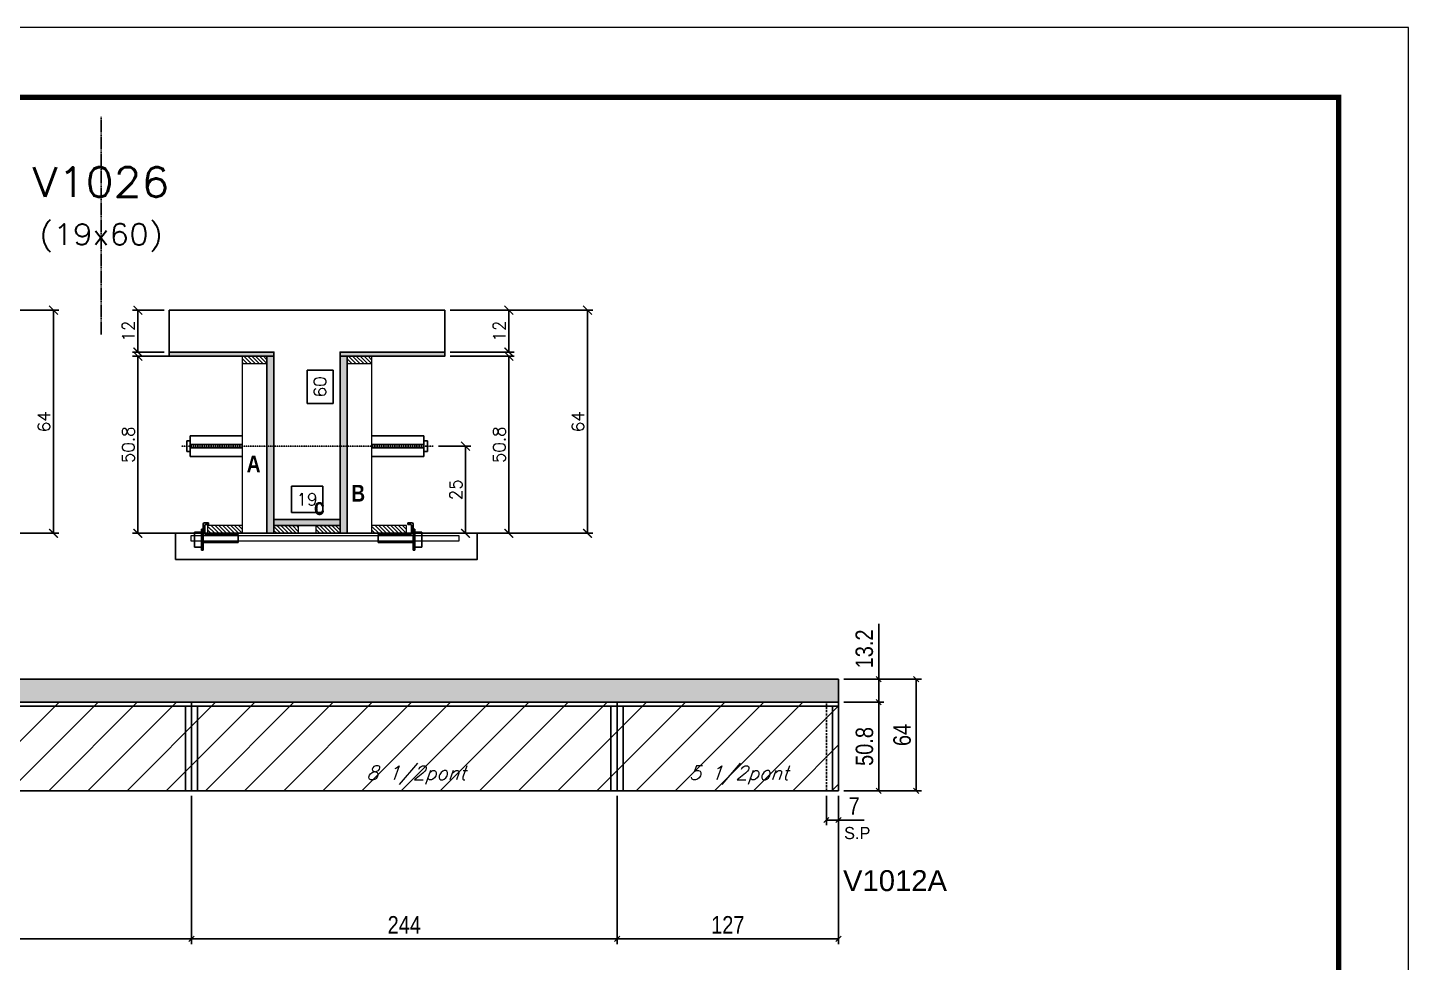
# Model space of a CAD drawing. Extents: x -20960 to -5926, y -2106 to 21915.
# Drawn here: x -6718 to -5926, y 13339 to 13875 of the extents above; entities that cross this region are included whole.
import ezdxf
from ezdxf.enums import TextEntityAlignment as Align

# ---------------------------------------------------------------- set-up
doc = ezdxf.new("R2010")
doc.units = 0
doc.linetypes.add('DASHED', pattern=[0.75, 0.5, -0.25])
doc.linetypes.add('HIDDEN', pattern=[0.375, 0.25, -0.125])
for name, color, linetype in [('5', 5, 'Continuous'), ('barrote', 251, 'Continuous'), ('COTA', 241, 'Continuous'), ('Cota Seção (2x)', 4, 'Continuous'), ('detalhes', 4, 'Continuous'), ('Painéis', 200, 'Continuous'), ('presilha', 1, 'Continuous'), ('Reaproveitamento', 251, 'Continuous'), ('SARR_2.2x7', 40, 'Continuous'), ('SARR_3.5x7', 81, 'Continuous'), ('TENSOR', 3, 'Continuous'), ('texto', 7, 'Continuous'), ('Texto de Titulo', 7, 'Continuous'), ('Texto Qtd Sarr', 242, 'Continuous')]:
    doc.layers.add(name, color=color, linetype=linetype)
for name, color, linetype, lineweight in [('CONCRETO', 251, 'Continuous', 25), ('Folhas', 255, 'Continuous', 9), ('Hachura', 251, 'Continuous', 9), ('Madeira', 126, 'Continuous', 18), ('SARRAFO DE PRESSAO', 251, 'DASHED', 9), ('SCO-___-LAJ', 2, 'Continuous', 0), ('Texto Seção', 7, 'Continuous', 15)]:
    doc.layers.add(name, color=color, linetype=linetype, lineweight=lineweight)
doc.styles.add('COTA TECNICA', font='techl___.ttf', dxfattribs={"height": 10})
doc.styles.add('Romans', font='romans.shx')
doc.styles.add('ROMAS860', font='ROMAS860.SHX')
doc.styles.get("Standard").update_dxf_attribs({"font": 'arial.ttf'})
doc.styles.add('TECNICA', font='techb___.ttf', dxfattribs={"height": 10})
doc.dimstyles.new('Cota Seção (2x)', dxfattribs={"dimtxt": 7, "dimasz": 5, "dimexe": 3, "dimexo": 3, "dimgap": 2, "dimtad": 3, "dimdec": 1, "dimlfac": 0.5, "dimzin": 12, "dimdsep": 46, "dimtxsty": 'Romans', "dimblk": 'ARCHTICK', "dimcen": 0, "dimclrd": 4, "dimclre": 4, "dimclrt": 1, "dimadec": 1, "dimazin": 3, "dimtfac": 1, "dimtdec": 1, "dimtmove": 0, "dimatfit": 3, "dimldrblk": 'OBLIQUE', "dimfxl": 1, "dimtolj": 1, "dimtzin": 12, "dimarcsym": 0})
doc.dimstyles.new('Cota Seção interna', dxfattribs={"dimtxt": 7, "dimasz": 6, "dimexe": 0.18, "dimexo": 2, "dimgap": -4, "dimtad": 3, "dimdec": 1, "dimlfac": 0.5, "dimzin": 12, "dimdsep": 46, "dimtxsty": 'Romans', "dimblk": 'ARCHTICK', "dimcen": 0.09, "dimse1": 1, "dimse2": 1, "dimsd1": 1, "dimsd2": 1, "dimclrd": 180, "dimclre": 5, "dimclrt": 1, "dimadec": 0, "dimazin": 3, "dimtfac": 1, "dimtdec": 1, "dimtofl": 0, "dimtmove": 0, "dimatfit": 3, "dimldrblk": 'ARCHTICK', "dimfxl": 1, "dimtolj": 1, "dimtzin": 0, "dimarcsym": 0})
doc.dimstyles.new('PAINEL', dxfattribs={"dimtxt": 10, "dimasz": 3, "dimexe": 3, "dimexo": 3, "dimgap": 3, "dimtad": 1, "dimdec": 1, "dimzin": 12, "dimdsep": 46, "dimtxsty": 'COTA TECNICA', "dimblk1": 'OBLIQUE', "dimblk2": 'OBLIQUE', "dimsah": 1, "dimcen": 0.9, "dimclrd": 4, "dimclre": 4, "dimclrt": 240, "dimadec": 1, "dimazin": 3, "dimtfac": 1, "dimtdec": 1, "dimtmove": 0, "dimatfit": 3, "dimfxl": 1, "dimtolj": 1, "dimtzin": 12, "dimarcsym": 0})

# ---------------------------------------------------------------- blocks, each defined once
blk = doc.blocks.new('9999999999')
at = {"layer": 'Folhas'}
blk.add_lwpolyline([(98138.98, 34190.21), (99623.98, 34190.21), (99623.98, 35240.21), (98138.98, 35240.21)], close=True, dxfattribs=at)
at = {"layer": 'Folhas', "color": 30, "const_width": 3}
blk.add_lwpolyline([(98213.98, 34230.21), (99583.98, 34230.21), (99583.98, 35200.21), (98213.98, 35200.21)], close=True, dxfattribs=at)
blk = doc.blocks.new('_Oblique')
at = {"color": 0, "linetype": 'ByBlock', "lineweight": -2}
blk.add_line((-0.5, -0.5), (0.5, 0.5), dxfattribs=at)
blk = doc.blocks.new('*D7458')
at = {"layer": 'COTA', "color": 4, "linetype": 'ByBlock', "lineweight": -2, "transparency": 16777216}
for p, q in [((-6260.2, 13434.6), (-6260.2, 13417.8)), ((-6253.2, 13434.6), (-6253.2, 13417.8)), ((-6260.2, 13420.8), (-6253.2, 13420.8)), ((-6253.2, 13420.8), (-6238.47, 13420.8))]:
    blk.add_line(p, q, dxfattribs=at)
at = {"layer": 'Defpoints', "color": 0, "linetype": 'ByBlock', "transparency": 16777216}
for p in [(-6260.2, 13437.6), (-6253.2, 13437.6), (-6253.2, 13420.8)]:
    blk.add_point(p, dxfattribs=at)
at = {"layer": 'COTA', "color": 4, "linetype": 'ByBlock', "lineweight": -2, "transparency": 16777216, "xscale": 3, "yscale": 3, "zscale": 3, "rotation": 180}
blk.add_blockref('_Oblique', (-6260.2, 13420.8), dxfattribs=at)
at = {"layer": 'COTA', "color": 4, "linetype": 'ByBlock', "lineweight": -2, "transparency": 16777216, "xscale": 3, "yscale": 3, "zscale": 3}
blk.add_blockref('_Oblique', (-6253.2, 13420.8), dxfattribs=at)
at = {"layer": 'COTA', "color": 240, "linetype": 'ByBlock', "transparency": 16777216, "insert": (-6244.33, 13428.87), "char_height": 10, "attachment_point": 5, "style": 'COTA TECNICA'}
blk.add_mtext('\\A1;7', dxfattribs=at)
blk = doc.blocks.new('*D7459')
at = {"layer": 'COTA', "color": 4, "linetype": 'ByBlock', "lineweight": -2, "transparency": 16777216}
for p, q in [((-6868.2, 13434.61), (-6868.2, 13349.65)), ((-6624.2, 13434.61), (-6624.2, 13349.65)), ((-6868.2, 13352.65), (-6624.2, 13352.65))]:
    blk.add_line(p, q, dxfattribs=at)
at = {"layer": 'Defpoints', "color": 0, "linetype": 'ByBlock', "transparency": 16777216}
for p in [(-6868.2, 13437.61), (-6624.2, 13437.61), (-6624.2, 13352.65)]:
    blk.add_point(p, dxfattribs=at)
at = {"layer": 'COTA', "color": 4, "linetype": 'ByBlock', "lineweight": -2, "transparency": 16777216, "xscale": 3, "yscale": 3, "zscale": 3, "rotation": 180}
blk.add_blockref('_Oblique', (-6868.2, 13352.65), dxfattribs=at)
at = {"layer": 'COTA', "color": 4, "linetype": 'ByBlock', "lineweight": -2, "transparency": 16777216, "xscale": 3, "yscale": 3, "zscale": 3}
blk.add_blockref('_Oblique', (-6624.2, 13352.65), dxfattribs=at)
at = {"layer": 'COTA', "color": 240, "linetype": 'ByBlock', "transparency": 16777216, "insert": (-6746.2, 13360.72), "char_height": 10, "attachment_point": 5, "style": 'COTA TECNICA'}
blk.add_mtext('\\A1;244', dxfattribs=at)
blk = doc.blocks.new('*D7460')
at = {"layer": 'COTA', "color": 4, "linetype": 'ByBlock', "lineweight": -2, "transparency": 16777216}
for p, q in [((-6624.2, 13434.61), (-6624.2, 13349.65)), ((-6380.2, 13434.61), (-6380.2, 13349.65)), ((-6624.2, 13352.65), (-6380.2, 13352.65))]:
    blk.add_line(p, q, dxfattribs=at)
at = {"layer": 'Defpoints', "color": 0, "linetype": 'ByBlock', "transparency": 16777216}
for p in [(-6624.2, 13437.61), (-6380.2, 13437.61), (-6380.2, 13352.65)]:
    blk.add_point(p, dxfattribs=at)
at = {"layer": 'COTA', "color": 4, "linetype": 'ByBlock', "lineweight": -2, "transparency": 16777216, "xscale": 3, "yscale": 3, "zscale": 3, "rotation": 180}
blk.add_blockref('_Oblique', (-6624.2, 13352.65), dxfattribs=at)
at = {"layer": 'COTA', "color": 4, "linetype": 'ByBlock', "lineweight": -2, "transparency": 16777216, "xscale": 3, "yscale": 3, "zscale": 3}
blk.add_blockref('_Oblique', (-6380.2, 13352.65), dxfattribs=at)
at = {"layer": 'COTA', "color": 240, "linetype": 'ByBlock', "transparency": 16777216, "insert": (-6502.2, 13360.72), "char_height": 10, "attachment_point": 5, "style": 'COTA TECNICA'}
blk.add_mtext('\\A1;244', dxfattribs=at)
blk = doc.blocks.new('*D7461')
at = {"layer": 'COTA', "color": 4, "linetype": 'ByBlock', "lineweight": -2, "transparency": 16777216}
for p, q in [((-6380.2, 13434.61), (-6380.2, 13349.65)), ((-6253.2, 13434.6), (-6253.2, 13349.65)), ((-6380.2, 13352.65), (-6253.2, 13352.65))]:
    blk.add_line(p, q, dxfattribs=at)
at = {"layer": 'Defpoints', "color": 0, "linetype": 'ByBlock', "transparency": 16777216}
for p in [(-6380.2, 13437.61), (-6253.2, 13437.6), (-6253.2, 13352.65)]:
    blk.add_point(p, dxfattribs=at)
at = {"layer": 'COTA', "color": 4, "linetype": 'ByBlock', "lineweight": -2, "transparency": 16777216, "xscale": 3, "yscale": 3, "zscale": 3}
for p, rotation in [((-6380.2, 13352.65), 179.9991955490414), ((-6253.2, 13352.65), 359.9991955490415)]:
    blk.add_blockref('_Oblique', p, dxfattribs=dict(at, rotation=rotation))
at = {"layer": 'COTA', "color": 240, "linetype": 'ByBlock', "transparency": 16777216, "insert": (-6316.7, 13360.72), "char_height": 10, "attachment_point": 5, "rotation": 359.9992, "style": 'COTA TECNICA'}
blk.add_mtext('\\A1;127', dxfattribs=at)
blk = doc.blocks.new('*D7462')
at = {"layer": 'COTA', "color": 4, "linetype": 'ByBlock', "lineweight": -2, "transparency": 16777216}
for p, q in [((-6250.2, 13488.4), (-6227.19, 13488.4)), ((-6230.19, 13437.6), (-6230.19, 13488.4)), ((-6250.2, 13437.6), (-6227.19, 13437.6))]:
    blk.add_line(p, q, dxfattribs=at)
at = {"layer": 'Defpoints', "color": 0, "linetype": 'ByBlock', "transparency": 16777216}
for p in [(-6253.2, 13488.4), (-6230.19, 13488.4), (-6253.2, 13437.6)]:
    blk.add_point(p, dxfattribs=at)
at = {"layer": 'COTA', "color": 4, "linetype": 'ByBlock', "lineweight": -2, "transparency": 16777216, "xscale": 3, "yscale": 3, "zscale": 3}
for p, rotation in [((-6230.19, 13488.4), 90), ((-6230.19, 13437.6), 270)]:
    blk.add_blockref('_Oblique', p, dxfattribs=dict(at, rotation=rotation))
at = {"layer": 'COTA', "color": 240, "linetype": 'ByBlock', "transparency": 16777216, "insert": (-6238.32, 13463), "char_height": 10, "attachment_point": 5, "rotation": 90, "style": 'COTA TECNICA'}
blk.add_mtext('\\A1;50.8', dxfattribs=at)
blk = doc.blocks.new('*D7463')
at = {"layer": 'COTA', "color": 4, "linetype": 'ByBlock', "lineweight": -2, "transparency": 16777216}
for p, q in [((-6230.19, 13501.6), (-6230.19, 13533.34)), ((-6250.2, 13501.6), (-6227.19, 13501.6)), ((-6230.19, 13488.4), (-6230.19, 13501.6)), ((-6250.2, 13488.4), (-6227.19, 13488.4))]:
    blk.add_line(p, q, dxfattribs=at)
at = {"layer": 'Defpoints', "color": 0, "linetype": 'ByBlock', "transparency": 16777216}
for p in [(-6253.2, 13501.6), (-6253.2, 13488.4), (-6230.19, 13488.4)]:
    blk.add_point(p, dxfattribs=at)
at = {"layer": 'COTA', "color": 4, "linetype": 'ByBlock', "lineweight": -2, "transparency": 16777216, "xscale": 3, "yscale": 3, "zscale": 3}
for p, rotation in [((-6230.19, 13501.6), 90), ((-6230.19, 13488.4), 270)]:
    blk.add_blockref('_Oblique', p, dxfattribs=dict(at, rotation=rotation))
at = {"layer": 'COTA', "color": 240, "linetype": 'ByBlock', "transparency": 16777216, "insert": (-6238.41, 13518.97), "char_height": 10, "attachment_point": 5, "rotation": 90, "style": 'COTA TECNICA'}
blk.add_mtext('\\A1;13.2', dxfattribs=at)
blk = doc.blocks.new('*D7464')
at = {"layer": 'COTA', "color": 4, "linetype": 'ByBlock', "lineweight": -2, "transparency": 16777216}
for p, q in [((-6250.2, 13501.6), (-6205.65, 13501.6)), ((-6208.65, 13501.6), (-6208.65, 13437.6)), ((-6250.2, 13437.6), (-6205.65, 13437.6))]:
    blk.add_line(p, q, dxfattribs=at)
at = {"layer": 'Defpoints', "color": 0, "linetype": 'ByBlock', "transparency": 16777216}
for p in [(-6253.2, 13501.6), (-6253.2, 13437.6), (-6208.65, 13437.6)]:
    blk.add_point(p, dxfattribs=at)
at = {"layer": 'COTA', "color": 4, "linetype": 'ByBlock', "lineweight": -2, "transparency": 16777216, "xscale": 3, "yscale": 3, "zscale": 3}
for p, rotation in [((-6208.65, 13501.6), 90), ((-6208.65, 13437.6), 270)]:
    blk.add_blockref('_Oblique', p, dxfattribs=dict(at, rotation=rotation))
at = {"layer": 'COTA', "color": 240, "linetype": 'ByBlock', "transparency": 16777216, "insert": (-6216.75, 13469.6), "char_height": 10, "attachment_point": 5, "rotation": 90, "style": 'COTA TECNICA'}
blk.add_mtext('\\A1;64', dxfattribs=at)
blk = doc.blocks.new('titulo1')
at = {"layer": 'Defpoints', "color": 252, "linetype": 'HIDDEN', "ltscale": 2}
blk.add_line((0, 0), (0, 125), dxfattribs=at)
at = {"layer": 'Defpoints', "style": 'Romans', "oblique": 15}
blk.add_attdef('FOLHA', text='', height=10, dxfattribs=at).set_placement((0, 15.58), align=Align.MIDDLE_CENTER)
at = {"layer": 'Texto Qtd Sarr', "color": 3, "style": 'Romans', "oblique": 15}
for tag, height, p in [('TITULO', 17, (0, 71.45)), ('SEÇÃO', 12, (0, 41.55))]:
    blk.add_attdef(tag, text='', height=height, dxfattribs=at).set_placement(p, align=Align.MIDDLE_CENTER)
blk = doc.blocks.new('_ArchTick')
at = {"color": 0, "linetype": 'ByBlock', "const_width": 0.15}
blk.add_lwpolyline([(-0.5, -0.5), (0.5, 0.5)], dxfattribs=at)
blk = doc.blocks.new('*D7478')
at = {"layer": 'COTA', "color": 4, "lineweight": -2, "transparency": 16777216}
for p, q in [((-6760.3, 13713.28), (-6700.33, 13713.28)), ((-6703.33, 13713.28), (-6703.33, 13585.28)), ((-6760.3, 13585.28), (-6700.33, 13585.28))]:
    blk.add_line(p, q, dxfattribs=at)
at = {"layer": 'Defpoints', "color": 0, "transparency": 16777216}
for p in [(-6763.3, 13713.28), (-6763.3, 13585.28), (-6703.33, 13585.28)]:
    blk.add_point(p, dxfattribs=at)
at = {"layer": 'COTA', "color": 4, "lineweight": -2, "transparency": 16777216, "xscale": 5, "yscale": 5, "zscale": 5}
for p, rotation in [((-6703.33, 13713.28), 90), ((-6703.33, 13585.28), 270)]:
    blk.add_blockref('_ArchTick', p, dxfattribs=dict(at, rotation=rotation))
at = {"layer": 'COTA', "color": 1, "transparency": 16777216, "insert": (-6708.83, 13649.28), "char_height": 7, "attachment_point": 5, "rotation": 90, "style": 'Romans'}
blk.add_mtext('\\A1;64', dxfattribs=at)
blk = doc.blocks.new('*D7482')
at = {"layer": 'COTA', "color": 4, "lineweight": -2, "transparency": 16777216}
for p, q in [((-6475.97, 13686.88), (-6439.25, 13686.88)), ((-6442.25, 13585.28), (-6442.25, 13686.88)), ((-6493.57, 13585.28), (-6439.25, 13585.28))]:
    blk.add_line(p, q, dxfattribs=at)
at = {"layer": 'Defpoints', "color": 0, "transparency": 16777216}
for p in [(-6478.97, 13686.88), (-6442.25, 13686.88), (-6496.57, 13585.28)]:
    blk.add_point(p, dxfattribs=at)
at = {"layer": 'COTA', "color": 4, "lineweight": -2, "transparency": 16777216, "xscale": 5, "yscale": 5, "zscale": 5}
for p, rotation in [((-6442.25, 13686.88), 90), ((-6442.25, 13585.28), 270)]:
    blk.add_blockref('_ArchTick', p, dxfattribs=dict(at, rotation=rotation))
at = {"layer": 'COTA', "color": 1, "transparency": 16777216, "insert": (-6447.75, 13636.08), "char_height": 7, "attachment_point": 5, "rotation": 90, "style": 'Romans'}
blk.add_mtext('\\A1;50.8', dxfattribs=at)
blk = doc.blocks.new('*D7483')
at = {"layer": 'COTA', "color": 4, "lineweight": -2, "transparency": 16777216}
for p, q in [((-6475.97, 13713.28), (-6439.25, 13713.28)), ((-6442.25, 13689.28), (-6442.25, 13713.28)), ((-6475.97, 13689.28), (-6439.25, 13689.28))]:
    blk.add_line(p, q, dxfattribs=at)
at = {"layer": 'Defpoints', "color": 0, "transparency": 16777216}
for p in [(-6478.97, 13713.28), (-6442.25, 13713.28), (-6478.97, 13689.28)]:
    blk.add_point(p, dxfattribs=at)
at = {"layer": 'COTA', "color": 4, "lineweight": -2, "transparency": 16777216, "xscale": 5, "yscale": 5, "zscale": 5}
for p, rotation in [((-6442.25, 13713.28), 90), ((-6442.25, 13689.28), 270)]:
    blk.add_blockref('_ArchTick', p, dxfattribs=dict(at, rotation=rotation))
at = {"layer": 'COTA', "color": 1, "transparency": 16777216, "insert": (-6447.75, 13701.28), "char_height": 7, "attachment_point": 5, "rotation": 90, "style": 'Romans'}
blk.add_mtext('\\A1;12', dxfattribs=at)
blk = doc.blocks.new('*D7484')
at = {"layer": 'Cota Seção (2x)', "color": 180, "lineweight": -2, "transparency": 16777216}
for p, q in [((-6542.97, 13678.78), (-6557.97, 13678.78)), ((-6557.97, 13678.78), (-6557.97, 13659.78)), ((-6542.97, 13659.78), (-6542.97, 13678.78)), ((-6557.97, 13659.78), (-6542.97, 13659.78))]:
    blk.add_line(p, q, dxfattribs=at)
at = {"layer": 'Defpoints', "color": 0, "transparency": 16777216}
for p in [(-6538.97, 13713.28), (-6538.97, 13713.28), (-6538.97, 13593.28)]:
    blk.add_point(p, dxfattribs=at)
at = {"layer": 'Cota Seção (2x)', "color": 1, "transparency": 16777216, "insert": (-6550.47, 13669.28), "char_height": 7, "attachment_point": 5, "rotation": 90, "style": 'Romans'}
blk.add_mtext('\\A1;60', dxfattribs=at)
blk = doc.blocks.new('PRESILHA METÁLICA 1')
at = {"layer": 'presilha'}
for p, q in [((0, 13), (6, 13)), ((0, 13), (0, 0)), ((6, 15.5), (7.5, 15.5)), ((6, -2.5), (6, 15.5)), ((6, 13), (6, 0)), ((7.5, 10.6), (7.5, 19.9)), ((7.5, 15.5), (7.5, -2.5)), ((12, 21), (8.6, 21)), ((9, 11.6), (9, 18.9)), ((12, 19.5), (9.6, 19.5)), ((12, 21), (12, 19.5)), ((6, 0), (0, 0)), ((37.5, 4.1), (7.5, 4.1)), ((37.5, 11), (9.6, 11)), ((37.5, 11), (37.5, 4.1)), ((7.5, -2.5), (6, -2.5))]:
    blk.add_line(p, q, dxfattribs=at)
for centre, radius, start, end in [((8.6, 19.9), 1.14, 90, 180), ((9.6, 18.9), 0.57, 90, 180), ((9.6, 11.6), 0.57, 180, 270)]:
    blk.add_arc(centre, radius, start, end, dxfattribs=at)
blk = doc.blocks.new('*D7485')
at = {"layer": 'Cota Seção (2x)', "color": 180, "lineweight": -2, "transparency": 16777216}
for p, q in [((-6548.96, 13612.28), (-6566.96, 13612.28)), ((-6566.96, 13612.28), (-6566.96, 13597.28)), ((-6548.96, 13597.28), (-6548.96, 13612.28)), ((-6566.96, 13597.28), (-6548.96, 13597.28))]:
    blk.add_line(p, q, dxfattribs=at)
at = {"layer": 'Defpoints', "color": 0, "transparency": 16777216}
for p in [(-6538.97, 13593.28), (-6576.96, 13585.28), (-6538.97, 13585.28)]:
    blk.add_point(p, dxfattribs=at)
at = {"layer": 'Cota Seção (2x)', "color": 1, "transparency": 16777216, "insert": (-6557.96, 13604.78), "char_height": 7, "attachment_point": 5, "style": 'Romans'}
blk.add_mtext('\\A1;19', dxfattribs=at)
blk = doc.blocks.new('*D7486')
at = {"layer": 'COTA', "color": 4, "lineweight": -2, "transparency": 16777216}
for p, q in [((-6597.97, 13686.88), (-6657.94, 13686.88)), ((-6654.94, 13686.88), (-6654.94, 13585.28)), ((-6597.97, 13585.28), (-6657.94, 13585.28))]:
    blk.add_line(p, q, dxfattribs=at)
at = {"layer": 'Defpoints', "color": 0, "transparency": 16777216}
for p in [(-6594.97, 13686.88), (-6654.94, 13585.28), (-6594.97, 13585.28)]:
    blk.add_point(p, dxfattribs=at)
at = {"layer": 'COTA', "color": 4, "lineweight": -2, "transparency": 16777216, "xscale": 5, "yscale": 5, "zscale": 5}
for p, rotation in [((-6654.94, 13686.88), 90), ((-6654.94, 13585.28), 270)]:
    blk.add_blockref('_ArchTick', p, dxfattribs=dict(at, rotation=rotation))
at = {"layer": 'COTA', "color": 1, "transparency": 16777216, "insert": (-6660.44, 13636.08), "char_height": 7, "attachment_point": 5, "rotation": 90, "style": 'Romans'}
blk.add_mtext('\\A1;50.8', dxfattribs=at)
blk = doc.blocks.new('*D7487')
at = {"layer": 'COTA', "color": 4, "lineweight": -2, "transparency": 16777216}
for p, q in [((-6482.66, 13635.25), (-6464.11, 13635.25)), ((-6467.11, 13635.25), (-6467.11, 13585.28)), ((-6482.66, 13585.28), (-6464.11, 13585.28))]:
    blk.add_line(p, q, dxfattribs=at)
at = {"layer": 'Defpoints', "color": 0, "transparency": 16777216}
for p in [(-6485.66, 13635.25), (-6485.66, 13585.28), (-6467.11, 13585.28)]:
    blk.add_point(p, dxfattribs=at)
at = {"layer": 'COTA', "color": 4, "lineweight": -2, "transparency": 16777216, "xscale": 5, "yscale": 5, "zscale": 5}
for p, rotation in [((-6467.11, 13635.25), 90), ((-6467.11, 13585.28), 270)]:
    blk.add_blockref('_ArchTick', p, dxfattribs=dict(at, rotation=rotation))
at = {"layer": 'COTA', "color": 1, "transparency": 16777216, "insert": (-6472.61, 13610.27), "char_height": 7, "attachment_point": 5, "rotation": 90, "style": 'Romans'}
blk.add_mtext('\\A1;25', dxfattribs=at)
blk = doc.blocks.new('*D7488')
at = {"layer": 'COTA', "color": 4, "lineweight": -2, "transparency": 16777216}
for p, q in [((-6639.96, 13713.28), (-6657.94, 13713.28)), ((-6654.94, 13689.28), (-6654.94, 13713.28)), ((-6639.96, 13689.28), (-6657.94, 13689.28))]:
    blk.add_line(p, q, dxfattribs=at)
at = {"layer": 'Defpoints', "color": 0, "transparency": 16777216}
for p in [(-6654.94, 13713.28), (-6636.96, 13713.28), (-6636.96, 13689.28)]:
    blk.add_point(p, dxfattribs=at)
at = {"layer": 'COTA', "color": 4, "lineweight": -2, "transparency": 16777216, "xscale": 5, "yscale": 5, "zscale": 5}
for p, rotation in [((-6654.94, 13713.28), 90), ((-6654.94, 13689.28), 270)]:
    blk.add_blockref('_ArchTick', p, dxfattribs=dict(at, rotation=rotation))
at = {"layer": 'COTA', "color": 1, "transparency": 16777216, "insert": (-6660.44, 13701.28), "char_height": 7, "attachment_point": 5, "rotation": 90, "style": 'Romans'}
blk.add_mtext('\\A1;12', dxfattribs=at)
blk = doc.blocks.new('*D7508')
at = {"layer": 'COTA', "color": 4, "lineweight": -2, "transparency": 16777216}
for p, q in [((-6475.97, 13713.28), (-6394.16, 13713.28)), ((-6397.16, 13713.28), (-6397.16, 13585.28)), ((-6517.97, 13585.28), (-6394.16, 13585.28))]:
    blk.add_line(p, q, dxfattribs=at)
at = {"layer": 'Defpoints', "color": 0, "transparency": 16777216}
for p in [(-6478.97, 13713.28), (-6520.97, 13585.28), (-6397.16, 13585.28)]:
    blk.add_point(p, dxfattribs=at)
at = {"layer": 'COTA', "color": 4, "lineweight": -2, "transparency": 16777216, "xscale": 5, "yscale": 5, "zscale": 5}
for p, rotation in [((-6397.16, 13713.28), 90), ((-6397.16, 13585.28), 270)]:
    blk.add_blockref('_ArchTick', p, dxfattribs=dict(at, rotation=rotation))
at = {"layer": 'COTA', "color": 1, "transparency": 16777216, "insert": (-6402.66, 13649.28), "char_height": 7, "attachment_point": 5, "rotation": 90, "style": 'Romans'}
blk.add_mtext('\\A1;64', dxfattribs=at)

msp = doc.modelspace()

# ---------------------------------------------------------------- hatches: boundary and pattern name
at = {"layer": 'COTA', "linetype": 'ByBlock'}
h = msp.add_hatch(dxfattribs=at)
h.set_pattern_fill('AR-CONC', color=256, scale=0.03)
h.set_pattern_definition([(50, (3416.7495, 1163.364), (5.4655401, -0.4781726), [0.5715, -6.2865]), (355, (3416.7495, 1163.364), (-1.0573026, 5.7317054), [0.4572, -5.0292175]), (100.451445, (3417.205, 1163.3244), (4.4082374, 5.2535326), [0.4857003, -5.3427073]), (46.1842, (3416.7495, 1164.888), (8.1323712, -1.2612698), [0.85725, -9.42975]), (96.63556, (3417.427, 1164.783), (7.122124, 7.4227837), [0.7285507, -8.0140682]), (351.18415, (3416.7495, 1164.888), (7.122124, 7.4227837), [0.685799, -7.543792]), (21, (3417.5115, 1164.507), (4.5484317, -3.067956), [0.5715, -6.2865]), (326, (3417.5115, 1164.507), (1.8540609, 5.525639), [0.4572, -5.0292]), (71.451445, (3417.8905, 1164.2516), (6.4024926, 2.457683), [0.4857003, -5.3426981]), (37.5, (3416.7495, 1163.3642), (0.0926581, 2.53665117), [0, -4.96824, 0, -5.1054, 0, -5.04825]), (7.5, (3416.7495, 1163.3642), (2.00458988, 3.00541724), [0, -2.91084, 0, -4.85394, 0, -1.92405]), (327.5, (3415.0502, 1163.3642), (4.06771786, -0.17186232), [0, -1.905, 0, -5.9436, 0, -7.8867]), (317.5, (3414.2882, 1163.3642), (4.44387544, 0.7627947), [0, -2.4765, 0, -3.94716, 0, -5.6007])])
h.paths.add_polyline_path([(-7188.2, 13488.4), (-6891.2, 13488.4), (-6891.2, 13437.6), (-6868.2, 13437.61), (-6868.2, 13488.4), (-6253.2, 13488.4), (-6253.2, 13501.6), (-7188.2, 13501.6)])
at = {"layer": 'Hachura'}
h = msp.add_hatch(color=256, dxfattribs=at)
h.dxf.hatch_style = 1
h.paths.add_polyline_path([(-6576.96, 13686.88), (-6576.96, 13689.28), (-6636.96, 13689.28), (-6636.96, 13686.88)])
h = msp.add_hatch(color=256, dxfattribs=at)
h.dxf.hatch_style = 1
h.paths.add_polyline_path([(-6538.97, 13686.88), (-6538.97, 13689.28), (-6478.97, 13689.28), (-6478.97, 13686.88)])
h = msp.add_hatch(dxfattribs=at)
h.set_pattern_fill('ANSI31', color=256, scale=0.5, angle=270, style=0)
h.set_pattern_definition([(315, (16310.8545, 5379.2394), (1.12253202, 1.12253202), [])])
h.paths.add_polyline_path([(-6594.97, 13682.48), (-6594.97, 13686.88), (-6580.97, 13686.88), (-6580.97, 13682.48)])
h = msp.add_hatch(color=256, dxfattribs=at)
h.dxf.hatch_style = 1
h.paths.add_polyline_path([(-6576.97, 13686.88), (-6580.97, 13686.88), (-6580.97, 13585.28), (-6576.97, 13585.28)])
h = msp.add_hatch(color=256, dxfattribs=at)
h.dxf.hatch_style = 1
h.paths.add_polyline_path([(-6534.97, 13686.88), (-6538.97, 13686.88), (-6538.97, 13585.28), (-6534.97, 13585.28)])
h = msp.add_hatch(dxfattribs=at)
h.set_pattern_fill('ANSI31', color=256, scale=0.5, angle=270, style=0)
h.set_pattern_definition([(315, (16370.8545, 5379.2394), (1.12253202, 1.12253202), [])])
h.paths.add_polyline_path([(-6534.97, 13682.48), (-6534.97, 13686.88), (-6520.97, 13686.88), (-6520.97, 13682.48)])
h = msp.add_hatch(color=256, dxfattribs=at)
h.dxf.hatch_style = 1
h.paths.add_polyline_path([(-6576.96, 13589.68), (-6576.96, 13593.28), (-6538.97, 13593.28), (-6538.97, 13589.68)])
h = msp.add_hatch(dxfattribs=at)
h.set_pattern_fill('ANSI31', color=256, scale=0.5, angle=270, style=0)
h.set_pattern_definition([(315, (16276.8545, 5355.6394), (1.12253202, 1.12253202), [])])
h.paths.add_polyline_path([(-6594.97, 13585.28), (-6594.97, 13589.68), (-6614.97, 13589.68), (-6614.97, 13585.28)])
h = msp.add_hatch(dxfattribs=at)
h.set_pattern_fill('ANSI31', color=256, scale=0.5, angle=270, style=0)
h.set_pattern_definition([(315, (16379.6565, 5355.6394), (1.12253202, 1.12253202), [])])
h.paths.add_polyline_path([(-6576.96, 13585.28), (-6576.96, 13589.68), (-6562.96, 13589.68), (-6562.96, 13585.28)])
h = msp.add_hatch(dxfattribs=at)
h.set_pattern_fill('ANSI31', color=256, scale=0.5, angle=270, style=0)
h.set_pattern_definition([(315, (16379.6545, 5355.6394), (1.12253202, 1.12253202), [])])
h.paths.add_polyline_path([(-6538.97, 13585.28), (-6538.97, 13589.68), (-6552.97, 13589.68), (-6552.97, 13585.28)])
h = msp.add_hatch(dxfattribs=at)
h.set_pattern_fill('ANSI31', color=256, scale=0.5, angle=270, style=0)
h.set_pattern_definition([(315, (16370.8545, 5355.6394), (1.12253202, 1.12253202), [])])
h.paths.add_polyline_path([(-6500.97, 13585.28), (-6500.97, 13589.68), (-6520.97, 13589.68), (-6520.97, 13585.28)])
at = {"layer": 'Reaproveitamento', "ltscale": 25}
h = msp.add_hatch(dxfattribs=at)
h.set_pattern_fill('ANSI31', color=256, scale=5)
h.set_pattern_definition([(45, (-146616.109, -9302.55), (-11.2253202, 11.2253202), [])])
h.paths.add_polyline_path([(-6253.2, 13437.6), (-6253.2, 13488.4), (-6868.2, 13488.4), (-6868.2, 13437.61)])

# ---------------------------------------------------------------- linework, layer by layer
at = {"ltscale": 3}
for p, q in [((-6624.97, 13641.25), (-6624.97, 13629.25)), ((-6624.97, 13641.25), (-6594.97, 13641.25)), ((-6490.97, 13641.25), (-6520.97, 13641.25)), ((-6490.97, 13641.25), (-6490.97, 13629.25)), ((-6626.97, 13638.25), (-6626.97, 13632.25)), ((-6624.97, 13638.25), (-6626.97, 13638.25)), ((-6594.97, 13636.25), (-6624.97, 13636.25)), ((-6594.97, 13634.25), (-6624.97, 13634.25)), ((-6520.97, 13636.25), (-6490.97, 13636.25)), ((-6520.97, 13634.25), (-6490.97, 13634.25)), ((-6488.97, 13638.25), (-6490.97, 13638.25)), ((-6488.97, 13638.25), (-6488.97, 13632.25)), ((-6624.97, 13632.25), (-6626.97, 13632.25)), ((-6624.97, 13629.25), (-6594.97, 13629.25)), ((-6490.97, 13629.25), (-6520.97, 13629.25)), ((-6490.97, 13632.25), (-6488.97, 13632.25))]:
    msp.add_line(p, q, dxfattribs=at)
at = {"layer": 'barrote'}
msp.add_lwpolyline([(-6633.33, 13570.28), (-6460.36, 13570.28), (-6460.36, 13585.28), (-6633.33, 13585.28)], close=True, dxfattribs=at)
at = {"layer": 'CONCRETO'}
for p, q in [((-6538.97, 13713.28), (-6636.96, 13713.28)), ((-6636.96, 13713.28), (-6636.96, 13689.28)), ((-6478.97, 13713.28), (-6538.97, 13713.28)), ((-6538.97, 13713.28), (-6538.97, 13713.28)), ((-6478.97, 13689.28), (-6478.97, 13713.28)), ((-6636.96, 13689.28), (-6576.97, 13689.28)), ((-6576.97, 13689.28), (-6576.97, 13589.68)), ((-6538.97, 13593.28), (-6538.97, 13689.28)), ((-6538.97, 13689.28), (-6478.97, 13689.28)), ((-6576.96, 13589.68), (-6576.96, 13593.28)), ((-6576.96, 13593.28), (-6538.97, 13593.28)), ((-6576.97, 13589.68), (-6576.96, 13589.68))]:
    msp.add_line(p, q, dxfattribs=at)
at = {"layer": 'COTA', "linetype": 'ByBlock'}
for p, q in [((-7188.2, 13501.6), (-6253.2, 13501.6)), ((-6253.2, 13501.6), (-6253.2, 13488.4))]:
    msp.add_line(p, q, dxfattribs=at)
at = {"layer": 'Madeira'}
for points in [[(-6594.97, 13682.48), (-6594.97, 13686.88), (-6580.97, 13686.88), (-6580.97, 13682.48)], [(-6594.97, 13686.88), (-6580.97, 13686.88), (-6580.97, 13585.28), (-6594.97, 13585.28)], [(-6534.97, 13682.48), (-6534.97, 13686.88), (-6520.97, 13686.88), (-6520.97, 13682.48)], [(-6534.97, 13686.88), (-6520.97, 13686.88), (-6520.97, 13585.28), (-6534.97, 13585.28)], [(-6594.97, 13585.28), (-6594.97, 13589.68), (-6614.97, 13589.68), (-6614.97, 13585.28)], [(-6576.96, 13585.28), (-6576.96, 13589.68), (-6562.96, 13589.68), (-6562.96, 13585.28)], [(-6538.97, 13585.28), (-6538.97, 13589.68), (-6552.97, 13589.68), (-6552.97, 13585.28)], [(-6500.97, 13585.28), (-6500.97, 13589.68), (-6520.97, 13589.68), (-6520.97, 13585.28)]]:
    msp.add_lwpolyline(points, close=True, dxfattribs=at)
at = {"layer": 'Painéis', "linetype": 'ByBlock'}
for p, q in [((-6868.2, 13488.4), (-6253.2, 13488.4)), ((-6624.2, 13437.61), (-6624.2, 13488.4)), ((-6380.2, 13437.61), (-6380.2, 13488.4)), ((-6253.2, 13488.4), (-6253.2, 13437.6)), ((-6354.2, 13437.61), (-6868.2, 13437.61)), ((-6354.2, 13437.61), (-6354.2, 13437.61)), ((-6253.2, 13437.6), (-6354.2, 13437.6))]:
    msp.add_line(p, q, dxfattribs=at)
at = {"layer": 'Painéis'}
for points in [[(-6576.96, 13686.88), (-6576.96, 13689.28), (-6636.96, 13689.28), (-6636.96, 13686.88)], [(-6538.97, 13686.88), (-6538.97, 13689.28), (-6478.97, 13689.28), (-6478.97, 13686.88)], [(-6576.97, 13686.88), (-6580.97, 13686.88), (-6580.97, 13585.28), (-6576.97, 13585.28)], [(-6534.97, 13686.88), (-6538.97, 13686.88), (-6538.97, 13585.28), (-6534.97, 13585.28)], [(-6576.96, 13589.68), (-6576.96, 13593.28), (-6538.97, 13593.28), (-6538.97, 13589.68)]]:
    msp.add_lwpolyline(points, close=True, dxfattribs=at)
at = {"layer": 'SARR_2.2x7', "linetype": 'Continuous'}
for p, q in [((-6853.2, 13486.2), (-6624.2, 13486.2)), ((-6624.2, 13486.2), (-6380.2, 13486.2)), ((-6380.2, 13486.2), (-6253.2, 13486.2))]:
    msp.add_line(p, q, dxfattribs=at)
at = {"layer": 'SARR_2.2x7', "linetype": 'HIDDEN', "ltscale": 5}
msp.add_line((-6260.2, 13437.6), (-6260.2, 13488.4), dxfattribs=at)
at = {"layer": 'SARR_3.5x7'}
for p, q in [((-6627.7, 13486.2), (-6627.7, 13437.61)), ((-6620.7, 13486.2), (-6620.7, 13437.61)), ((-6383.7, 13486.2), (-6383.7, 13437.61)), ((-6376.7, 13486.2), (-6376.7, 13437.61)), ((-6256.7, 13486.2), (-6256.7, 13437.6))]:
    msp.add_line(p, q, dxfattribs=at)
at = {"layer": 'SCO-___-LAJ', "color": 1}
msp.add_lwpolyline([(-6624.33, 13583.95), (-6471.02, 13583.95), (-6471.02, 13580.75), (-6624.33, 13580.75)], close=True, dxfattribs=at)
at = {"layer": 'TENSOR', "linetype": 'HIDDEN', "ltscale": 0.5}
msp.add_line((-6629.97, 13635.25), (-6485.66, 13635.25), dxfattribs=at)

# ---------------------------------------------------------------- block references
at = {"layer": 'presilha', "yscale": 0.6666666666666666, "zscale": 0.6666666666666666}
for p, xscale in [((-6622.54, 13577.32), 0.6666666666666666), ((-6492.1, 13577.32), -0.6666666666666666)]:
    msp.add_blockref('PRESILHA METÁLICA 1', p, dxfattribs=dict(at, xscale=xscale))
at = {"layer": 'SARRAFO DE PRESSAO', "color": 6, "linetype": 'ByBlock'}
msp.add_blockref('9999999999', (-105550.48, -21364.84), dxfattribs=at)
at = {"layer": 'Texto Seção'}
ref = msp.add_blockref('titulo1', (-6676.09, 13699.24), dxfattribs=at)
ref.add_attrib('TITULO', 'V1026', dxfattribs={"layer": 'Texto de Titulo', "color": 7, "height": 17, "style": 'Romans', "width": 1.1}).set_placement((-6676.09, 13786.74), align=Align.MIDDLE_CENTER)
ref.add_attrib('SEÇÃO', '(19x60)', dxfattribs={"layer": 'Texto de Titulo', "color": 7, "height": 12, "style": 'Romans', "width": 1.1}).set_placement((-6676.09, 13756.74), align=Align.MIDDLE_CENTER)

# ---------------------------------------------------------------- texts
at = {"layer": '5', "linetype": 'Continuous'}
msp.add_text('V1012A', height=12, rotation=359.99996, dxfattribs=at).set_placement((-6250.66, 13380.05))
at = {"layer": 'detalhes', "style": 'TECNICA'}
for s, p in [('A', (-6592.57, 13620.31)), ('B', (-6532.61, 13603.47)), ('c', (-6553.99, 13595.78))]:
    msp.add_text(s, height=9.6, dxfattribs=at).set_placement(p)
at = {"layer": 'texto', "color": 2, "char_height": 8, "attachment_point": 5, "style": 'Romans'}
for s, insert in [('{\\Q19;\\C256;8 1/2pont}', (-6495.41, 13446.59)), ('{\\Q19;\\C256;5 1/2pont}', (-6310.41, 13446.59))]:
    msp.add_mtext(s, dxfattribs=dict(at, insert=insert))
at = {"layer": 'texto', "color": 4, "insert": (-6242.5, 13413.3), "char_height": 7, "attachment_point": 5, "style": 'ROMAS860'}
msp.add_mtext('S.P', dxfattribs=at)

# ---------------------------------------------------------------- dimensions: what is measured, and where the dimension line sits
at = {"layer": 'COTA'}
for base, p1, p2, picture, middle in [((-6703.33, 13585.28), (-6763.3, 13713.28), (-6763.3, 13585.28), '*D7478', (-6708.83, 13649.28)), ((-6654.94, 13713.28), (-6636.96, 13689.28), (-6636.96, 13713.28), '*D7488', (-6660.44, 13701.28)), ((-6397.16, 13585.28), (-6478.97, 13713.28), (-6520.97, 13585.28), '*D7508', (-6402.66, 13649.28)), ((-6442.25, 13713.28), (-6478.97, 13689.28), (-6478.97, 13713.28), '*D7483', (-6447.75, 13701.28)), ((-6654.94, 13585.28), (-6594.97, 13686.88), (-6594.97, 13585.28), '*D7486', (-6660.44, 13636.08)), ((-6442.25, 13686.88), (-6496.57, 13585.28), (-6478.97, 13686.88), '*D7482', (-6447.75, 13636.08)), ((-6467.11, 13585.28), (-6485.66, 13635.25), (-6485.66, 13585.28), '*D7487', (-6472.61, 13610.27))]:
    dim = msp.add_linear_dim(base=base, p1=p1, p2=p2, angle=90, dimstyle='Cota Seção (2x)', dxfattribs=at)
    dim.commit()
    dim.dimension.update_dxf_attribs({"geometry": picture, "text_midpoint": middle})
at = {"layer": 'COTA', "linetype": 'ByBlock'}
dim = msp.add_linear_dim(base=(-6230.19, 13488.4), p1=(-6253.2, 13501.6), p2=(-6253.2, 13488.4), angle=270, dimstyle='PAINEL', dxfattribs=at)
dim.commit()
dim.dimension.update_dxf_attribs({"geometry": '*D7463', "text_midpoint": (-6230.19, 13518.97), "dimtype": 161})
for p1, p2, distance, picture, middle in [((-6253.2, 13501.6), (-6253.2, 13437.6), 44.55, '*D7464', (-6216.75, 13469.6)), ((-6253.2, 13437.6), (-6253.2, 13488.4), -23.01, '*D7462', (-6238.32, 13463)), ((-6868.2, 13437.61), (-6624.2, 13437.61), -84.96, '*D7459', (-6746.2, 13360.72)), ((-6624.2, 13437.61), (-6380.2, 13437.61), -84.96, '*D7460', (-6502.2, 13360.72)), ((-6380.2, 13437.61), (-6253.2, 13437.6), -84.96, '*D7461', (-6316.7, 13360.72))]:
    dim = msp.add_aligned_dim(p1=p1, p2=p2, distance=distance, dimstyle='PAINEL', dxfattribs=at)
    dim.commit()
    dim.dimension.update_dxf_attribs({"geometry": picture, "text_midpoint": middle})
dim = msp.add_linear_dim(base=(-6253.2, 13420.8), p1=(-6260.2, 13437.6), p2=(-6253.2, 13437.6), angle=180, dimstyle='PAINEL', dxfattribs=at)
dim.commit()
dim.dimension.update_dxf_attribs({"geometry": '*D7458', "text_midpoint": (-6244.33, 13428.87)})
at = {"layer": 'Cota Seção (2x)'}
dim = msp.add_linear_dim(base=(-6538.97, 13713.28), p1=(-6538.97, 13593.28), p2=(-6538.97, 13713.28), angle=90, dimstyle='Cota Seção interna', dxfattribs=at)
dim.commit()
dim.dimension.update_dxf_attribs({"geometry": '*D7484', "text_midpoint": (-6538.97, 13669.28), "dimtype": 160})
dim = msp.add_linear_dim(base=(-6538.97, 13593.28), p1=(-6576.96, 13585.28), p2=(-6538.97, 13585.28), dimstyle='Cota Seção interna', dxfattribs=at)
dim.commit()
dim.dimension.update_dxf_attribs({"geometry": '*D7485', "text_midpoint": (-6557.96, 13604.78)})

doc.saveas('drawing.dxf')
